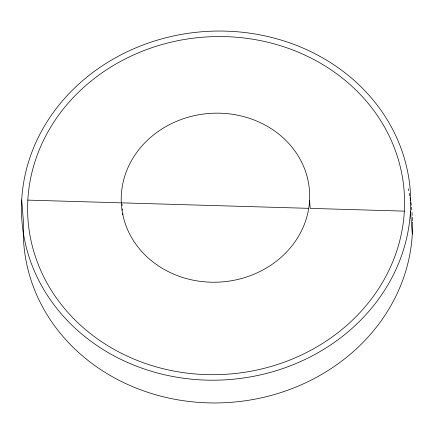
<?xml version="1.0" encoding="UTF-8"?>
<svg xmlns="http://www.w3.org/2000/svg" width="434" height="434" viewBox="0 0 434 434"><rect width="100%" height="100%" fill="white"/><g stroke="black" fill="none" stroke-linecap="round" stroke-linejoin="round"><path stroke-width="0.65" d="M27.83 200.112L308.183 208.32M404.342 211.13A188.611 168.945 -4.6 0 1 113.762 349.218A188.611 168.945 -4.6 0 1 130.151 56.523A188.611 168.945 -4.6 0 1 404.342 211.13L310.212 208.38L309.578 200.454A94.308 84.473 -4.6 0 0 172.482 123.147A94.308 84.473 -4.6 0 0 164.285 269.492A94.308 84.473 -4.6 0 0 309.578 200.454M410.472 211.309A194.752 174.441 -4.6 0 1 110.431 353.889A194.752 174.441 -4.6 0 1 127.357 51.668A194.752 174.441 -4.6 0 1 410.472 211.309L412.3 234.067M122.062 204.208L122.171 205.548M122.442 208.89L122.551 210.23M122.817 213.577L122.925 214.917M21.7 199.933L23.528 222.691A194.752 174.441 -4.6 0 0 214.857 402.958A194.752 174.441 -4.6 0 0 412.512 222.018M412.343 217.304A194.752 174.441 -4.6 0 1 412.479 220.673M408.204 188.709A194.752 174.441 -4.6 0 1 408.66 190.656M409.229 193.271A194.752 174.441 -4.6 0 1 409.756 195.897M410.125 197.877A194.752 174.441 -4.6 0 1 410.569 200.53M410.879 202.526A194.752 174.441 -4.6 0 1 411.248 205.201M411.497 207.213A194.752 174.441 -4.6 0 1 411.785 209.899M412.029 212.589A194.752 174.441 -4.6 0 1 412.224 215.28"/></g></svg>
